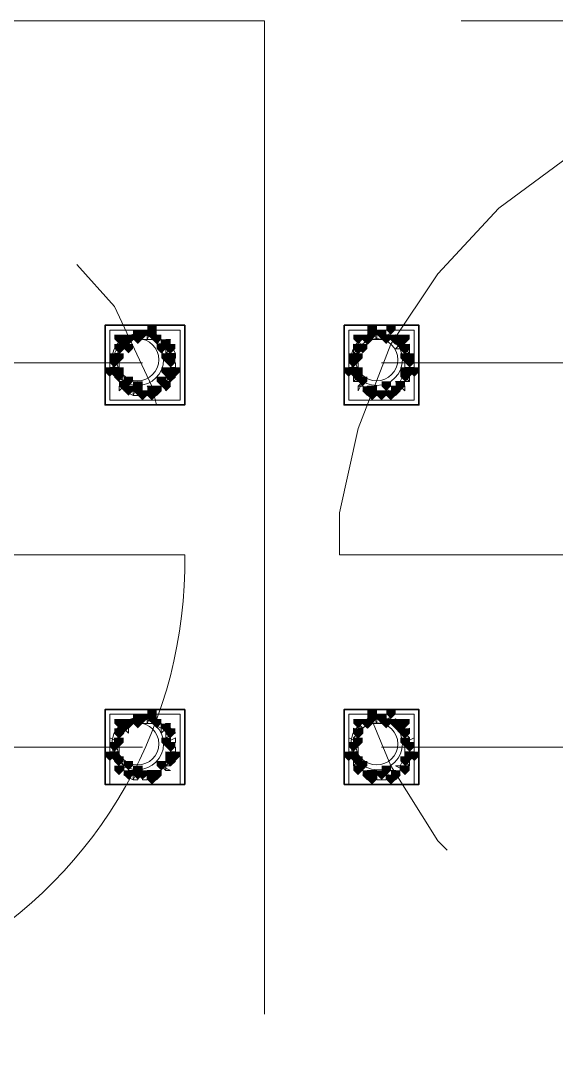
# Model space of a CAD drawing. Header units: millimetres. Extents: x 2315 to 4619, y 1334 to 1897.
# Drawn here: x 3839.87 to 3846.86, y 1548.17 to 1561.67 of the extents above; entities that cross this region are included whole.
import ezdxf

# ---------------------------------------------------------------- set-up
doc = ezdxf.new("R2010")
doc.units = ezdxf.units.MM
doc.linetypes.add('PDF_IMPORT', pattern=[1, 0.8, -0.2])
for name, color, linetype, true_color in [('PDF_10', 7, 'Continuous', 0x00b85c), ('PDF_AXIS', 7, 'Continuous', 0x00b85c), ('PDF_柱构件', 7, 'Continuous', 0x00b85c), ('PDF_转运站初步方案', 7, 'Continuous', 0x00b85c)]:
    doc.layers.add(name, color=color, linetype=linetype, true_color=true_color)
doc.layers.add('PDF_中心线层', color=1, linetype='Continuous')
doc.layers.add('PDF_粗实线层', color=7, linetype='Continuous')

msp = doc.modelspace()

# ---------------------------------------------------------------- hatches: boundary and pattern name
at = {"layer": 'PDF_10', "transparency": 33554559}
for points in [[(3841.279, 1557.577), (3841.218, 1557.577), (3841.218, 1557.516), (3841.279, 1557.455), (3841.34, 1557.516), (3841.34, 1557.577)], [(3841.279, 1557.577), (3841.218, 1557.577), (3841.218, 1557.516), (3841.279, 1557.455), (3841.34, 1557.516), (3841.34, 1557.577)], [(3841.279, 1557.577), (3841.218, 1557.577), (3841.218, 1557.516), (3841.279, 1557.455), (3841.34, 1557.516), (3841.34, 1557.577)], [(3841.462, 1557.638), (3841.401, 1557.638), (3841.401, 1557.577), (3841.462, 1557.516), (3841.524, 1557.577), (3841.524, 1557.638)], [(3841.462, 1557.638), (3841.401, 1557.638), (3841.401, 1557.577), (3841.462, 1557.516), (3841.524, 1557.577), (3841.524, 1557.638)], [(3841.646, 1557.577), (3841.585, 1557.577), (3841.585, 1557.516), (3841.646, 1557.455), (3841.707, 1557.516), (3841.707, 1557.577)], [(3841.646, 1557.577), (3841.585, 1557.577), (3841.585, 1557.516), (3841.646, 1557.455), (3841.707, 1557.516), (3841.707, 1557.577)], [(3844.394, 1557.577), (3844.333, 1557.577), (3844.333, 1557.516), (3844.394, 1557.455), (3844.455, 1557.516), (3844.455, 1557.577)], [(3844.394, 1557.577), (3844.333, 1557.577), (3844.333, 1557.516), (3844.394, 1557.455), (3844.455, 1557.516), (3844.455, 1557.577)], [(3844.394, 1557.577), (3844.333, 1557.577), (3844.333, 1557.516), (3844.394, 1557.455), (3844.455, 1557.516), (3844.455, 1557.577)], [(3844.578, 1557.638), (3844.517, 1557.638), (3844.517, 1557.577), (3844.578, 1557.516), (3844.639, 1557.577), (3844.639, 1557.638)], [(3844.578, 1557.638), (3844.517, 1557.638), (3844.517, 1557.577), (3844.578, 1557.516), (3844.639, 1557.577), (3844.639, 1557.638)], [(3844.761, 1557.577), (3844.7, 1557.577), (3844.7, 1557.516), (3844.761, 1557.455), (3844.822, 1557.516), (3844.822, 1557.577)], [(3844.761, 1557.577), (3844.7, 1557.577), (3844.7, 1557.516), (3844.761, 1557.455), (3844.822, 1557.516), (3844.822, 1557.577)], [(3844.761, 1557.577), (3844.7, 1557.577), (3844.7, 1557.516), (3844.761, 1557.455), (3844.822, 1557.516), (3844.822, 1557.577)], [(3841.157, 1557.455), (3841.096, 1557.455), (3841.096, 1557.394), (3841.157, 1557.333), (3841.218, 1557.394), (3841.218, 1557.455)], [(3841.157, 1557.455), (3841.096, 1557.455), (3841.096, 1557.394), (3841.157, 1557.333), (3841.218, 1557.394), (3841.218, 1557.455)], [(3841.829, 1557.455), (3841.768, 1557.455), (3841.768, 1557.394), (3841.829, 1557.333), (3841.89, 1557.394), (3841.89, 1557.455)], [(3841.829, 1557.455), (3841.768, 1557.455), (3841.768, 1557.394), (3841.829, 1557.333), (3841.89, 1557.394), (3841.89, 1557.455)], [(3844.272, 1557.455), (3844.211, 1557.455), (3844.211, 1557.394), (3844.272, 1557.333), (3844.333, 1557.394), (3844.333, 1557.455)], [(3844.272, 1557.455), (3844.211, 1557.455), (3844.211, 1557.394), (3844.272, 1557.333), (3844.333, 1557.394), (3844.333, 1557.455)], [(3844.883, 1557.455), (3844.822, 1557.455), (3844.822, 1557.394), (3844.883, 1557.333), (3844.944, 1557.394), (3844.944, 1557.455)], [(3844.883, 1557.455), (3844.822, 1557.455), (3844.822, 1557.394), (3844.883, 1557.333), (3844.944, 1557.394), (3844.944, 1557.455)], [(3841.096, 1557.272), (3841.035, 1557.272), (3841.035, 1557.211), (3841.096, 1557.15), (3841.157, 1557.211), (3841.157, 1557.272)], [(3841.096, 1557.272), (3841.035, 1557.272), (3841.035, 1557.211), (3841.096, 1557.15), (3841.157, 1557.211), (3841.157, 1557.272)], [(3841.829, 1557.272), (3841.768, 1557.272), (3841.768, 1557.211), (3841.829, 1557.15), (3841.89, 1557.211), (3841.89, 1557.272)], [(3841.829, 1557.272), (3841.768, 1557.272), (3841.768, 1557.211), (3841.829, 1557.15), (3841.89, 1557.211), (3841.89, 1557.272)], [(3844.211, 1557.272), (3844.15, 1557.272), (3844.15, 1557.211), (3844.211, 1557.15), (3844.272, 1557.211), (3844.272, 1557.272)], [(3844.211, 1557.272), (3844.15, 1557.272), (3844.15, 1557.211), (3844.211, 1557.15), (3844.272, 1557.211), (3844.272, 1557.272)], [(3844.944, 1557.272), (3844.883, 1557.272), (3844.883, 1557.211), (3844.944, 1557.15), (3845.005, 1557.211), (3845.005, 1557.272)], [(3844.944, 1557.272), (3844.883, 1557.272), (3844.883, 1557.211), (3844.944, 1557.15), (3845.005, 1557.211), (3845.005, 1557.272)], [(3844.944, 1557.272), (3844.883, 1557.272), (3844.883, 1557.211), (3844.944, 1557.15), (3845.005, 1557.211), (3845.005, 1557.272)], [(3841.157, 1557.089), (3841.096, 1557.089), (3841.096, 1557.028), (3841.157, 1556.967), (3841.218, 1557.028), (3841.218, 1557.089)], [(3841.157, 1557.089), (3841.096, 1557.089), (3841.096, 1557.028), (3841.157, 1556.967), (3841.218, 1557.028), (3841.218, 1557.089)], [(3841.829, 1557.089), (3841.768, 1557.089), (3841.768, 1557.028), (3841.829, 1556.967), (3841.89, 1557.028), (3841.89, 1557.089)], [(3841.829, 1557.089), (3841.768, 1557.089), (3841.768, 1557.028), (3841.829, 1556.967), (3841.89, 1557.028), (3841.89, 1557.089)], [(3844.272, 1557.089), (3844.211, 1557.089), (3844.211, 1557.028), (3844.272, 1556.967), (3844.333, 1557.028), (3844.333, 1557.089)], [(3844.272, 1557.089), (3844.211, 1557.089), (3844.211, 1557.028), (3844.272, 1556.967), (3844.333, 1557.028), (3844.333, 1557.089)], [(3844.883, 1557.089), (3844.822, 1557.089), (3844.822, 1557.028), (3844.883, 1556.967), (3844.944, 1557.028), (3844.944, 1557.089)], [(3844.883, 1557.089), (3844.822, 1557.089), (3844.822, 1557.028), (3844.883, 1556.967), (3844.944, 1557.028), (3844.944, 1557.089)], [(3841.279, 1556.905), (3841.218, 1556.905), (3841.218, 1556.844), (3841.279, 1556.783), (3841.34, 1556.844), (3841.34, 1556.905)], [(3841.279, 1556.905), (3841.218, 1556.905), (3841.218, 1556.844), (3841.279, 1556.783), (3841.34, 1556.844), (3841.34, 1556.905)], [(3841.462, 1556.844), (3841.401, 1556.844), (3841.401, 1556.783), (3841.462, 1556.722), (3841.524, 1556.783), (3841.524, 1556.844)], [(3841.462, 1556.844), (3841.401, 1556.844), (3841.401, 1556.783), (3841.462, 1556.722), (3841.524, 1556.783), (3841.524, 1556.844)], [(3841.646, 1556.905), (3841.585, 1556.905), (3841.585, 1556.844), (3841.646, 1556.783), (3841.707, 1556.844), (3841.707, 1556.905)], [(3841.646, 1556.905), (3841.585, 1556.905), (3841.585, 1556.844), (3841.646, 1556.783), (3841.707, 1556.844), (3841.707, 1556.905)], [(3844.394, 1556.905), (3844.333, 1556.905), (3844.333, 1556.844), (3844.394, 1556.783), (3844.455, 1556.844), (3844.455, 1556.905)], [(3844.394, 1556.905), (3844.333, 1556.905), (3844.333, 1556.844), (3844.394, 1556.783), (3844.455, 1556.844), (3844.455, 1556.905)], [(3844.578, 1556.844), (3844.517, 1556.844), (3844.517, 1556.783), (3844.578, 1556.722), (3844.639, 1556.783), (3844.639, 1556.844)], [(3844.578, 1556.844), (3844.517, 1556.844), (3844.517, 1556.783), (3844.578, 1556.722), (3844.639, 1556.783), (3844.639, 1556.844)], [(3844.761, 1556.905), (3844.7, 1556.905), (3844.7, 1556.844), (3844.761, 1556.783), (3844.822, 1556.844), (3844.822, 1556.905)], [(3844.761, 1556.905), (3844.7, 1556.905), (3844.7, 1556.844), (3844.761, 1556.783), (3844.822, 1556.844), (3844.822, 1556.905)], [(3841.279, 1552.569), (3841.218, 1552.569), (3841.218, 1552.508), (3841.279, 1552.447), (3841.34, 1552.508), (3841.34, 1552.569)], [(3841.279, 1552.569), (3841.218, 1552.569), (3841.218, 1552.508), (3841.279, 1552.447), (3841.34, 1552.508), (3841.34, 1552.569)], [(3841.279, 1552.569), (3841.218, 1552.569), (3841.218, 1552.508), (3841.279, 1552.447), (3841.34, 1552.508), (3841.34, 1552.569)], [(3841.462, 1552.63), (3841.401, 1552.63), (3841.401, 1552.569), (3841.462, 1552.508), (3841.524, 1552.569), (3841.524, 1552.63)], [(3841.462, 1552.63), (3841.401, 1552.63), (3841.401, 1552.569), (3841.462, 1552.508), (3841.524, 1552.569), (3841.524, 1552.63)], [(3841.646, 1552.569), (3841.585, 1552.569), (3841.585, 1552.508), (3841.646, 1552.447), (3841.707, 1552.508), (3841.707, 1552.569)], [(3841.646, 1552.569), (3841.585, 1552.569), (3841.585, 1552.508), (3841.646, 1552.447), (3841.707, 1552.508), (3841.707, 1552.569)], [(3844.394, 1552.569), (3844.333, 1552.569), (3844.333, 1552.508), (3844.394, 1552.447), (3844.455, 1552.508), (3844.455, 1552.569)], [(3844.394, 1552.569), (3844.333, 1552.569), (3844.333, 1552.508), (3844.394, 1552.447), (3844.455, 1552.508), (3844.455, 1552.569)], [(3844.394, 1552.569), (3844.333, 1552.569), (3844.333, 1552.508), (3844.394, 1552.447), (3844.455, 1552.508), (3844.455, 1552.569)], [(3844.578, 1552.63), (3844.517, 1552.63), (3844.517, 1552.569), (3844.578, 1552.508), (3844.639, 1552.569), (3844.639, 1552.63)], [(3844.578, 1552.63), (3844.517, 1552.63), (3844.517, 1552.569), (3844.578, 1552.508), (3844.639, 1552.569), (3844.639, 1552.63)], [(3844.761, 1552.569), (3844.7, 1552.569), (3844.7, 1552.508), (3844.761, 1552.447), (3844.822, 1552.508), (3844.822, 1552.569)], [(3844.761, 1552.569), (3844.7, 1552.569), (3844.7, 1552.508), (3844.761, 1552.447), (3844.822, 1552.508), (3844.822, 1552.569)], [(3844.761, 1552.569), (3844.7, 1552.569), (3844.7, 1552.508), (3844.761, 1552.447), (3844.822, 1552.508), (3844.822, 1552.569)], [(3841.157, 1552.447), (3841.096, 1552.447), (3841.096, 1552.385), (3841.157, 1552.324), (3841.218, 1552.385), (3841.218, 1552.447)], [(3841.157, 1552.447), (3841.096, 1552.447), (3841.096, 1552.385), (3841.157, 1552.324), (3841.218, 1552.385), (3841.218, 1552.447)], [(3841.157, 1552.447), (3841.096, 1552.447), (3841.096, 1552.385), (3841.157, 1552.324), (3841.218, 1552.385), (3841.218, 1552.447)], [(3841.829, 1552.447), (3841.768, 1552.447), (3841.768, 1552.385), (3841.829, 1552.324), (3841.89, 1552.385), (3841.89, 1552.447)], [(3841.829, 1552.447), (3841.768, 1552.447), (3841.768, 1552.385), (3841.829, 1552.324), (3841.89, 1552.385), (3841.89, 1552.447)], [(3844.272, 1552.447), (3844.211, 1552.447), (3844.211, 1552.385), (3844.272, 1552.324), (3844.333, 1552.385), (3844.333, 1552.447)], [(3844.272, 1552.447), (3844.211, 1552.447), (3844.211, 1552.385), (3844.272, 1552.324), (3844.333, 1552.385), (3844.333, 1552.447)], [(3844.883, 1552.447), (3844.822, 1552.447), (3844.822, 1552.385), (3844.883, 1552.324), (3844.944, 1552.385), (3844.944, 1552.447)], [(3844.883, 1552.447), (3844.822, 1552.447), (3844.822, 1552.385), (3844.883, 1552.324), (3844.944, 1552.385), (3844.944, 1552.447)], [(3841.096, 1552.263), (3841.035, 1552.263), (3841.035, 1552.202), (3841.096, 1552.141), (3841.157, 1552.202), (3841.157, 1552.263)], [(3841.096, 1552.263), (3841.035, 1552.263), (3841.035, 1552.202), (3841.096, 1552.141), (3841.157, 1552.202), (3841.157, 1552.263)], [(3841.829, 1552.263), (3841.768, 1552.263), (3841.768, 1552.202), (3841.829, 1552.141), (3841.89, 1552.202), (3841.89, 1552.263)], [(3841.829, 1552.263), (3841.768, 1552.263), (3841.768, 1552.202), (3841.829, 1552.141), (3841.89, 1552.202), (3841.89, 1552.263)], [(3844.211, 1552.263), (3844.15, 1552.263), (3844.15, 1552.202), (3844.211, 1552.141), (3844.272, 1552.202), (3844.272, 1552.263)], [(3844.211, 1552.263), (3844.15, 1552.263), (3844.15, 1552.202), (3844.211, 1552.141), (3844.272, 1552.202), (3844.272, 1552.263)], [(3844.944, 1552.263), (3844.883, 1552.263), (3844.883, 1552.202), (3844.944, 1552.141), (3845.005, 1552.202), (3845.005, 1552.263)], [(3844.944, 1552.263), (3844.883, 1552.263), (3844.883, 1552.202), (3844.944, 1552.141), (3845.005, 1552.202), (3845.005, 1552.263)], [(3844.944, 1552.263), (3844.883, 1552.263), (3844.883, 1552.202), (3844.944, 1552.141), (3845.005, 1552.202), (3845.005, 1552.263)], [(3841.157, 1552.08), (3841.096, 1552.08), (3841.096, 1552.019), (3841.157, 1551.958), (3841.218, 1552.019), (3841.218, 1552.08)], [(3841.157, 1552.08), (3841.096, 1552.08), (3841.096, 1552.019), (3841.157, 1551.958), (3841.218, 1552.019), (3841.218, 1552.08)], [(3841.829, 1552.08), (3841.768, 1552.08), (3841.768, 1552.019), (3841.829, 1551.958), (3841.89, 1552.019), (3841.89, 1552.08)], [(3841.829, 1552.08), (3841.768, 1552.08), (3841.768, 1552.019), (3841.829, 1551.958), (3841.89, 1552.019), (3841.89, 1552.08)], [(3844.272, 1552.08), (3844.211, 1552.08), (3844.211, 1552.019), (3844.272, 1551.958), (3844.333, 1552.019), (3844.333, 1552.08)], [(3844.272, 1552.08), (3844.211, 1552.08), (3844.211, 1552.019), (3844.272, 1551.958), (3844.333, 1552.019), (3844.333, 1552.08)], [(3844.883, 1552.08), (3844.822, 1552.08), (3844.822, 1552.019), (3844.883, 1551.958), (3844.944, 1552.019), (3844.944, 1552.08)], [(3844.883, 1552.08), (3844.822, 1552.08), (3844.822, 1552.019), (3844.883, 1551.958), (3844.944, 1552.019), (3844.944, 1552.08)], [(3841.279, 1551.897), (3841.218, 1551.897), (3841.218, 1551.836), (3841.279, 1551.775), (3841.34, 1551.836), (3841.34, 1551.897)], [(3841.279, 1551.897), (3841.218, 1551.897), (3841.218, 1551.836), (3841.279, 1551.775), (3841.34, 1551.836), (3841.34, 1551.897)], [(3841.462, 1551.897), (3841.401, 1551.897), (3841.401, 1551.836), (3841.462, 1551.775), (3841.524, 1551.836), (3841.524, 1551.897)], [(3841.462, 1551.897), (3841.401, 1551.897), (3841.401, 1551.836), (3841.462, 1551.775), (3841.524, 1551.836), (3841.524, 1551.897)], [(3841.646, 1551.897), (3841.585, 1551.897), (3841.585, 1551.836), (3841.646, 1551.775), (3841.707, 1551.836), (3841.707, 1551.897)], [(3841.646, 1551.897), (3841.585, 1551.897), (3841.585, 1551.836), (3841.646, 1551.775), (3841.707, 1551.836), (3841.707, 1551.897)], [(3844.394, 1551.897), (3844.333, 1551.897), (3844.333, 1551.836), (3844.394, 1551.775), (3844.455, 1551.836), (3844.455, 1551.897)], [(3844.394, 1551.897), (3844.333, 1551.897), (3844.333, 1551.836), (3844.394, 1551.775), (3844.455, 1551.836), (3844.455, 1551.897)], [(3844.578, 1551.897), (3844.517, 1551.897), (3844.517, 1551.836), (3844.578, 1551.775), (3844.639, 1551.836), (3844.639, 1551.897)], [(3844.578, 1551.897), (3844.517, 1551.897), (3844.517, 1551.836), (3844.578, 1551.775), (3844.639, 1551.836), (3844.639, 1551.897)], [(3844.761, 1551.897), (3844.7, 1551.897), (3844.7, 1551.836), (3844.761, 1551.775), (3844.822, 1551.836), (3844.822, 1551.897)], [(3844.761, 1551.897), (3844.7, 1551.897), (3844.7, 1551.836), (3844.761, 1551.775), (3844.822, 1551.836), (3844.822, 1551.897)]]:
    msp.add_hatch(color=6, dxfattribs=at).paths.add_polyline_path(points)
at = {"layer": 'PDF_柱构件', "transparency": 33554559}
for points in [[(3841.585, 1557.7), (3841.524, 1557.7), (3841.524, 1557.638), (3841.585, 1557.577), (3841.646, 1557.638), (3841.646, 1557.7)], [(3844.455, 1557.7), (3844.394, 1557.7), (3844.394, 1557.638), (3844.455, 1557.577), (3844.517, 1557.638), (3844.517, 1557.7)], [(3844.7, 1557.7), (3844.639, 1557.7), (3844.639, 1557.638), (3844.7, 1557.577), (3844.761, 1557.638), (3844.761, 1557.7)], [(3841.157, 1557.577), (3841.096, 1557.577), (3841.096, 1557.516), (3841.157, 1557.455), (3841.218, 1557.516), (3841.218, 1557.577)], [(3841.218, 1557.516), (3841.157, 1557.516), (3841.157, 1557.455), (3841.218, 1557.394), (3841.279, 1557.455), (3841.279, 1557.516)], [(3841.401, 1557.638), (3841.34, 1557.638), (3841.34, 1557.577), (3841.401, 1557.516), (3841.462, 1557.577), (3841.462, 1557.638)], [(3841.401, 1557.577), (3841.34, 1557.577), (3841.34, 1557.516), (3841.401, 1557.455), (3841.462, 1557.516), (3841.462, 1557.577)], [(3841.585, 1557.638), (3841.524, 1557.638), (3841.524, 1557.577), (3841.585, 1557.516), (3841.646, 1557.577), (3841.646, 1557.638)], [(3841.768, 1557.516), (3841.707, 1557.516), (3841.707, 1557.455), (3841.768, 1557.394), (3841.829, 1557.455), (3841.829, 1557.516)], [(3844.272, 1557.577), (3844.211, 1557.577), (3844.211, 1557.516), (3844.272, 1557.455), (3844.333, 1557.516), (3844.333, 1557.577)], [(3844.455, 1557.638), (3844.394, 1557.638), (3844.394, 1557.577), (3844.455, 1557.516), (3844.517, 1557.577), (3844.517, 1557.638)], [(3844.639, 1557.577), (3844.578, 1557.577), (3844.578, 1557.516), (3844.639, 1557.455), (3844.7, 1557.516), (3844.7, 1557.577)], [(3844.822, 1557.516), (3844.761, 1557.516), (3844.761, 1557.455), (3844.822, 1557.394), (3844.883, 1557.455), (3844.883, 1557.516)], [(3844.883, 1557.577), (3844.822, 1557.577), (3844.822, 1557.516), (3844.883, 1557.455), (3844.944, 1557.516), (3844.944, 1557.577)], [(3841.279, 1557.455), (3841.218, 1557.455), (3841.218, 1557.394), (3841.279, 1557.333), (3841.34, 1557.394), (3841.34, 1557.455)], [(3841.707, 1557.455), (3841.646, 1557.455), (3841.646, 1557.394), (3841.707, 1557.333), (3841.768, 1557.394), (3841.768, 1557.455)], [(3844.333, 1557.455), (3844.272, 1557.455), (3844.272, 1557.394), (3844.333, 1557.333), (3844.394, 1557.394), (3844.394, 1557.455)], [(3841.096, 1557.333), (3841.035, 1557.333), (3841.035, 1557.272), (3841.096, 1557.211), (3841.157, 1557.272), (3841.157, 1557.333)], [(3841.157, 1557.333), (3841.096, 1557.333), (3841.096, 1557.272), (3841.157, 1557.211), (3841.218, 1557.272), (3841.218, 1557.333)], [(3841.768, 1557.333), (3841.707, 1557.333), (3841.707, 1557.272), (3841.768, 1557.211), (3841.829, 1557.272), (3841.829, 1557.333)], [(3841.829, 1557.333), (3841.768, 1557.333), (3841.768, 1557.272), (3841.829, 1557.211), (3841.89, 1557.272), (3841.89, 1557.333)], [(3844.211, 1557.333), (3844.15, 1557.333), (3844.15, 1557.272), (3844.211, 1557.211), (3844.272, 1557.272), (3844.272, 1557.333)], [(3844.272, 1557.333), (3844.211, 1557.333), (3844.211, 1557.272), (3844.272, 1557.211), (3844.333, 1557.272), (3844.333, 1557.333)], [(3844.883, 1557.333), (3844.822, 1557.333), (3844.822, 1557.272), (3844.883, 1557.211), (3844.944, 1557.272), (3844.944, 1557.333)], [(3844.944, 1557.333), (3844.883, 1557.333), (3844.883, 1557.272), (3844.944, 1557.211), (3845.005, 1557.272), (3845.005, 1557.333)], [(3841.035, 1557.15), (3840.974, 1557.15), (3840.974, 1557.089), (3841.035, 1557.028), (3841.096, 1557.089), (3841.096, 1557.15)], [(3841.096, 1557.15), (3841.035, 1557.15), (3841.035, 1557.089), (3841.096, 1557.028), (3841.157, 1557.089), (3841.157, 1557.15)], [(3841.157, 1557.15), (3841.096, 1557.15), (3841.096, 1557.089), (3841.157, 1557.028), (3841.218, 1557.089), (3841.218, 1557.15)], [(3841.768, 1557.15), (3841.707, 1557.15), (3841.707, 1557.089), (3841.768, 1557.028), (3841.829, 1557.089), (3841.829, 1557.15)], [(3841.829, 1557.15), (3841.768, 1557.15), (3841.768, 1557.089), (3841.829, 1557.028), (3841.89, 1557.089), (3841.89, 1557.15)], [(3841.89, 1557.15), (3841.829, 1557.15), (3841.829, 1557.089), (3841.89, 1557.028), (3841.951, 1557.089), (3841.951, 1557.15)], [(3844.15, 1557.15), (3844.089, 1557.15), (3844.089, 1557.089), (3844.15, 1557.028), (3844.211, 1557.089), (3844.211, 1557.15)], [(3844.211, 1557.15), (3844.15, 1557.15), (3844.15, 1557.089), (3844.211, 1557.028), (3844.272, 1557.089), (3844.272, 1557.15)], [(3844.272, 1557.15), (3844.211, 1557.15), (3844.211, 1557.089), (3844.272, 1557.028), (3844.333, 1557.089), (3844.333, 1557.15)], [(3844.883, 1557.15), (3844.822, 1557.15), (3844.822, 1557.089), (3844.883, 1557.028), (3844.944, 1557.089), (3844.944, 1557.15)], [(3844.944, 1557.15), (3844.883, 1557.15), (3844.883, 1557.089), (3844.944, 1557.028), (3845.005, 1557.089), (3845.005, 1557.15)], [(3845.005, 1557.15), (3844.944, 1557.15), (3844.944, 1557.089), (3845.005, 1557.028), (3845.066, 1557.089), (3845.066, 1557.15)], [(3841.218, 1556.967), (3841.157, 1556.967), (3841.157, 1556.905), (3841.218, 1556.844), (3841.279, 1556.905), (3841.279, 1556.967)], [(3841.279, 1557.028), (3841.218, 1557.028), (3841.218, 1556.967), (3841.279, 1556.905), (3841.34, 1556.967), (3841.34, 1557.028)], [(3841.401, 1556.967), (3841.34, 1556.967), (3841.34, 1556.905), (3841.401, 1556.844), (3841.462, 1556.905), (3841.462, 1556.967)], [(3841.707, 1557.028), (3841.646, 1557.028), (3841.646, 1556.967), (3841.707, 1556.905), (3841.768, 1556.967), (3841.768, 1557.028)], [(3841.768, 1556.967), (3841.707, 1556.967), (3841.707, 1556.905), (3841.768, 1556.844), (3841.829, 1556.905), (3841.829, 1556.967)], [(3844.333, 1557.028), (3844.272, 1557.028), (3844.272, 1556.967), (3844.333, 1556.905), (3844.394, 1556.967), (3844.394, 1557.028)], [(3844.639, 1556.967), (3844.578, 1556.967), (3844.578, 1556.905), (3844.639, 1556.844), (3844.7, 1556.905), (3844.7, 1556.967)], [(3844.822, 1556.967), (3844.761, 1556.967), (3844.761, 1556.905), (3844.822, 1556.844), (3844.883, 1556.905), (3844.883, 1556.967)], [(3841.401, 1556.905), (3841.34, 1556.905), (3841.34, 1556.844), (3841.401, 1556.783), (3841.462, 1556.844), (3841.462, 1556.905)], [(3841.585, 1556.905), (3841.524, 1556.905), (3841.524, 1556.844), (3841.585, 1556.783), (3841.646, 1556.844), (3841.646, 1556.905)], [(3841.585, 1556.844), (3841.524, 1556.844), (3841.524, 1556.783), (3841.585, 1556.722), (3841.646, 1556.783), (3841.646, 1556.844)], [(3844.455, 1556.905), (3844.394, 1556.905), (3844.394, 1556.844), (3844.455, 1556.783), (3844.517, 1556.844), (3844.517, 1556.905)], [(3844.455, 1556.844), (3844.394, 1556.844), (3844.394, 1556.783), (3844.455, 1556.722), (3844.517, 1556.783), (3844.517, 1556.844)], [(3844.7, 1556.844), (3844.639, 1556.844), (3844.639, 1556.783), (3844.7, 1556.722), (3844.761, 1556.783), (3844.761, 1556.844)], [(3841.585, 1552.691), (3841.524, 1552.691), (3841.524, 1552.63), (3841.585, 1552.569), (3841.646, 1552.63), (3841.646, 1552.691)], [(3844.455, 1552.691), (3844.394, 1552.691), (3844.394, 1552.63), (3844.455, 1552.569), (3844.517, 1552.63), (3844.517, 1552.691)], [(3844.7, 1552.691), (3844.639, 1552.691), (3844.639, 1552.63), (3844.7, 1552.569), (3844.761, 1552.63), (3844.761, 1552.691)], [(3841.157, 1552.569), (3841.096, 1552.569), (3841.096, 1552.508), (3841.157, 1552.447), (3841.218, 1552.508), (3841.218, 1552.569)], [(3841.401, 1552.63), (3841.34, 1552.63), (3841.34, 1552.569), (3841.401, 1552.508), (3841.462, 1552.569), (3841.462, 1552.63)], [(3841.401, 1552.569), (3841.34, 1552.569), (3841.34, 1552.508), (3841.401, 1552.447), (3841.462, 1552.508), (3841.462, 1552.569)], [(3841.585, 1552.63), (3841.524, 1552.63), (3841.524, 1552.569), (3841.585, 1552.508), (3841.646, 1552.569), (3841.646, 1552.63)], [(3844.272, 1552.569), (3844.211, 1552.569), (3844.211, 1552.508), (3844.272, 1552.447), (3844.333, 1552.508), (3844.333, 1552.569)], [(3844.455, 1552.63), (3844.394, 1552.63), (3844.394, 1552.569), (3844.455, 1552.508), (3844.517, 1552.569), (3844.517, 1552.63)], [(3844.639, 1552.569), (3844.578, 1552.569), (3844.578, 1552.508), (3844.639, 1552.447), (3844.7, 1552.508), (3844.7, 1552.569)], [(3844.883, 1552.569), (3844.822, 1552.569), (3844.822, 1552.508), (3844.883, 1552.447), (3844.944, 1552.508), (3844.944, 1552.569)], [(3841.218, 1552.508), (3841.157, 1552.508), (3841.157, 1552.447), (3841.218, 1552.385), (3841.279, 1552.447), (3841.279, 1552.508)], [(3841.768, 1552.508), (3841.707, 1552.508), (3841.707, 1552.447), (3841.768, 1552.385), (3841.829, 1552.447), (3841.829, 1552.508)], [(3844.822, 1552.508), (3844.761, 1552.508), (3844.761, 1552.447), (3844.822, 1552.385), (3844.883, 1552.447), (3844.883, 1552.508)], [(3841.157, 1552.324), (3841.096, 1552.324), (3841.096, 1552.263), (3841.157, 1552.202), (3841.218, 1552.263), (3841.218, 1552.324)], [(3841.768, 1552.324), (3841.707, 1552.324), (3841.707, 1552.263), (3841.768, 1552.202), (3841.829, 1552.263), (3841.829, 1552.324)], [(3844.272, 1552.324), (3844.211, 1552.324), (3844.211, 1552.263), (3844.272, 1552.202), (3844.333, 1552.263), (3844.333, 1552.324)], [(3844.883, 1552.324), (3844.822, 1552.324), (3844.822, 1552.263), (3844.883, 1552.202), (3844.944, 1552.263), (3844.944, 1552.324)], [(3841.035, 1552.141), (3840.974, 1552.141), (3840.974, 1552.08), (3841.035, 1552.019), (3841.096, 1552.08), (3841.096, 1552.141)], [(3841.096, 1552.141), (3841.035, 1552.141), (3841.035, 1552.08), (3841.096, 1552.019), (3841.157, 1552.08), (3841.157, 1552.141)], [(3841.829, 1552.141), (3841.768, 1552.141), (3841.768, 1552.08), (3841.829, 1552.019), (3841.89, 1552.08), (3841.89, 1552.141)], [(3841.89, 1552.141), (3841.829, 1552.141), (3841.829, 1552.08), (3841.89, 1552.019), (3841.951, 1552.08), (3841.951, 1552.141)], [(3844.15, 1552.141), (3844.089, 1552.141), (3844.089, 1552.08), (3844.15, 1552.019), (3844.211, 1552.08), (3844.211, 1552.141)], [(3844.211, 1552.141), (3844.15, 1552.141), (3844.15, 1552.08), (3844.211, 1552.019), (3844.272, 1552.08), (3844.272, 1552.141)], [(3844.944, 1552.141), (3844.883, 1552.141), (3844.883, 1552.08), (3844.944, 1552.019), (3845.005, 1552.08), (3845.005, 1552.141)], [(3845.005, 1552.141), (3844.944, 1552.141), (3844.944, 1552.08), (3845.005, 1552.019), (3845.066, 1552.08), (3845.066, 1552.141)], [(3841.279, 1552.019), (3841.218, 1552.019), (3841.218, 1551.958), (3841.279, 1551.897), (3841.34, 1551.958), (3841.34, 1552.019)], [(3841.707, 1552.019), (3841.646, 1552.019), (3841.646, 1551.958), (3841.707, 1551.897), (3841.768, 1551.958), (3841.768, 1552.019)], [(3844.333, 1552.019), (3844.272, 1552.019), (3844.272, 1551.958), (3844.333, 1551.897), (3844.394, 1551.958), (3844.394, 1552.019)], [(3841.157, 1551.958), (3841.096, 1551.958), (3841.096, 1551.897), (3841.157, 1551.836), (3841.218, 1551.897), (3841.218, 1551.958)], [(3841.401, 1551.958), (3841.34, 1551.958), (3841.34, 1551.897), (3841.401, 1551.836), (3841.462, 1551.897), (3841.462, 1551.958)], [(3841.401, 1551.897), (3841.34, 1551.897), (3841.34, 1551.836), (3841.401, 1551.775), (3841.462, 1551.836), (3841.462, 1551.897)], [(3841.585, 1551.897), (3841.524, 1551.897), (3841.524, 1551.836), (3841.585, 1551.775), (3841.646, 1551.836), (3841.646, 1551.897)], [(3844.272, 1551.958), (3844.211, 1551.958), (3844.211, 1551.897), (3844.272, 1551.836), (3844.333, 1551.897), (3844.333, 1551.958)], [(3844.455, 1551.897), (3844.394, 1551.897), (3844.394, 1551.836), (3844.455, 1551.775), (3844.517, 1551.836), (3844.517, 1551.897)], [(3844.639, 1551.958), (3844.578, 1551.958), (3844.578, 1551.897), (3844.639, 1551.836), (3844.7, 1551.897), (3844.7, 1551.958)], [(3844.883, 1551.958), (3844.822, 1551.958), (3844.822, 1551.897), (3844.883, 1551.836), (3844.944, 1551.897), (3844.944, 1551.958)], [(3841.585, 1551.836), (3841.524, 1551.836), (3841.524, 1551.775), (3841.585, 1551.714), (3841.646, 1551.775), (3841.646, 1551.836)], [(3844.455, 1551.836), (3844.394, 1551.836), (3844.394, 1551.775), (3844.455, 1551.714), (3844.517, 1551.775), (3844.517, 1551.836)], [(3844.7, 1551.836), (3844.639, 1551.836), (3844.639, 1551.775), (3844.7, 1551.714), (3844.761, 1551.775), (3844.761, 1551.836)]]:
    msp.add_hatch(color=6, dxfattribs=at).paths.add_polyline_path(points)
at = {"layer": 'PDF_转运站初步方案', "transparency": 33554559}
for points in [[(3841.279, 1557.577), (3841.218, 1557.577), (3841.218, 1557.516), (3841.279, 1557.455), (3841.34, 1557.516), (3841.34, 1557.577)], [(3841.279, 1557.577), (3841.218, 1557.577), (3841.218, 1557.516), (3841.279, 1557.455), (3841.34, 1557.516), (3841.34, 1557.577)], [(3841.462, 1557.638), (3841.401, 1557.638), (3841.401, 1557.577), (3841.462, 1557.516), (3841.524, 1557.577), (3841.524, 1557.638)], [(3841.462, 1557.638), (3841.401, 1557.638), (3841.401, 1557.577), (3841.462, 1557.516), (3841.524, 1557.577), (3841.524, 1557.638)], [(3841.646, 1557.577), (3841.585, 1557.577), (3841.585, 1557.516), (3841.646, 1557.455), (3841.707, 1557.516), (3841.707, 1557.577)], [(3841.646, 1557.577), (3841.585, 1557.577), (3841.585, 1557.516), (3841.646, 1557.455), (3841.707, 1557.516), (3841.707, 1557.577)], [(3844.394, 1557.577), (3844.333, 1557.577), (3844.333, 1557.516), (3844.394, 1557.455), (3844.455, 1557.516), (3844.455, 1557.577)], [(3844.394, 1557.577), (3844.333, 1557.577), (3844.333, 1557.516), (3844.394, 1557.455), (3844.455, 1557.516), (3844.455, 1557.577)], [(3844.578, 1557.638), (3844.517, 1557.638), (3844.517, 1557.577), (3844.578, 1557.516), (3844.639, 1557.577), (3844.639, 1557.638)], [(3844.578, 1557.638), (3844.517, 1557.638), (3844.517, 1557.577), (3844.578, 1557.516), (3844.639, 1557.577), (3844.639, 1557.638)], [(3844.761, 1557.577), (3844.7, 1557.577), (3844.7, 1557.516), (3844.761, 1557.455), (3844.822, 1557.516), (3844.822, 1557.577)], [(3844.761, 1557.577), (3844.7, 1557.577), (3844.7, 1557.516), (3844.761, 1557.455), (3844.822, 1557.516), (3844.822, 1557.577)], [(3841.157, 1557.455), (3841.096, 1557.455), (3841.096, 1557.394), (3841.157, 1557.333), (3841.218, 1557.394), (3841.218, 1557.455)], [(3841.157, 1557.455), (3841.096, 1557.455), (3841.096, 1557.394), (3841.157, 1557.333), (3841.218, 1557.394), (3841.218, 1557.455)], [(3841.829, 1557.455), (3841.768, 1557.455), (3841.768, 1557.394), (3841.829, 1557.333), (3841.89, 1557.394), (3841.89, 1557.455)], [(3841.829, 1557.455), (3841.768, 1557.455), (3841.768, 1557.394), (3841.829, 1557.333), (3841.89, 1557.394), (3841.89, 1557.455)], [(3844.272, 1557.455), (3844.211, 1557.455), (3844.211, 1557.394), (3844.272, 1557.333), (3844.333, 1557.394), (3844.333, 1557.455)], [(3844.272, 1557.455), (3844.211, 1557.455), (3844.211, 1557.394), (3844.272, 1557.333), (3844.333, 1557.394), (3844.333, 1557.455)], [(3844.883, 1557.455), (3844.822, 1557.455), (3844.822, 1557.394), (3844.883, 1557.333), (3844.944, 1557.394), (3844.944, 1557.455)], [(3844.883, 1557.455), (3844.822, 1557.455), (3844.822, 1557.394), (3844.883, 1557.333), (3844.944, 1557.394), (3844.944, 1557.455)], [(3841.096, 1557.272), (3841.035, 1557.272), (3841.035, 1557.211), (3841.096, 1557.15), (3841.157, 1557.211), (3841.157, 1557.272)], [(3841.096, 1557.272), (3841.035, 1557.272), (3841.035, 1557.211), (3841.096, 1557.15), (3841.157, 1557.211), (3841.157, 1557.272)], [(3841.829, 1557.272), (3841.768, 1557.272), (3841.768, 1557.211), (3841.829, 1557.15), (3841.89, 1557.211), (3841.89, 1557.272)], [(3841.829, 1557.272), (3841.768, 1557.272), (3841.768, 1557.211), (3841.829, 1557.15), (3841.89, 1557.211), (3841.89, 1557.272)], [(3844.211, 1557.272), (3844.15, 1557.272), (3844.15, 1557.211), (3844.211, 1557.15), (3844.272, 1557.211), (3844.272, 1557.272)], [(3844.211, 1557.272), (3844.15, 1557.272), (3844.15, 1557.211), (3844.211, 1557.15), (3844.272, 1557.211), (3844.272, 1557.272)], [(3844.944, 1557.272), (3844.883, 1557.272), (3844.883, 1557.211), (3844.944, 1557.15), (3845.005, 1557.211), (3845.005, 1557.272)], [(3844.944, 1557.272), (3844.883, 1557.272), (3844.883, 1557.211), (3844.944, 1557.15), (3845.005, 1557.211), (3845.005, 1557.272)], [(3841.157, 1557.089), (3841.096, 1557.089), (3841.096, 1557.028), (3841.157, 1556.967), (3841.218, 1557.028), (3841.218, 1557.089)], [(3841.157, 1557.089), (3841.096, 1557.089), (3841.096, 1557.028), (3841.157, 1556.967), (3841.218, 1557.028), (3841.218, 1557.089)], [(3841.829, 1557.089), (3841.768, 1557.089), (3841.768, 1557.028), (3841.829, 1556.967), (3841.89, 1557.028), (3841.89, 1557.089)], [(3841.829, 1557.089), (3841.768, 1557.089), (3841.768, 1557.028), (3841.829, 1556.967), (3841.89, 1557.028), (3841.89, 1557.089)], [(3844.272, 1557.089), (3844.211, 1557.089), (3844.211, 1557.028), (3844.272, 1556.967), (3844.333, 1557.028), (3844.333, 1557.089)], [(3844.272, 1557.089), (3844.211, 1557.089), (3844.211, 1557.028), (3844.272, 1556.967), (3844.333, 1557.028), (3844.333, 1557.089)], [(3844.883, 1557.089), (3844.822, 1557.089), (3844.822, 1557.028), (3844.883, 1556.967), (3844.944, 1557.028), (3844.944, 1557.089)], [(3844.883, 1557.089), (3844.822, 1557.089), (3844.822, 1557.028), (3844.883, 1556.967), (3844.944, 1557.028), (3844.944, 1557.089)], [(3841.279, 1556.905), (3841.218, 1556.905), (3841.218, 1556.844), (3841.279, 1556.783), (3841.34, 1556.844), (3841.34, 1556.905)], [(3841.279, 1556.905), (3841.218, 1556.905), (3841.218, 1556.844), (3841.279, 1556.783), (3841.34, 1556.844), (3841.34, 1556.905)], [(3841.462, 1556.844), (3841.401, 1556.844), (3841.401, 1556.783), (3841.462, 1556.722), (3841.524, 1556.783), (3841.524, 1556.844)], [(3841.462, 1556.844), (3841.401, 1556.844), (3841.401, 1556.783), (3841.462, 1556.722), (3841.524, 1556.783), (3841.524, 1556.844)], [(3841.646, 1556.905), (3841.585, 1556.905), (3841.585, 1556.844), (3841.646, 1556.783), (3841.707, 1556.844), (3841.707, 1556.905)], [(3841.646, 1556.905), (3841.585, 1556.905), (3841.585, 1556.844), (3841.646, 1556.783), (3841.707, 1556.844), (3841.707, 1556.905)], [(3844.394, 1556.905), (3844.333, 1556.905), (3844.333, 1556.844), (3844.394, 1556.783), (3844.455, 1556.844), (3844.455, 1556.905)], [(3844.394, 1556.905), (3844.333, 1556.905), (3844.333, 1556.844), (3844.394, 1556.783), (3844.455, 1556.844), (3844.455, 1556.905)], [(3844.578, 1556.844), (3844.517, 1556.844), (3844.517, 1556.783), (3844.578, 1556.722), (3844.639, 1556.783), (3844.639, 1556.844)], [(3844.578, 1556.844), (3844.517, 1556.844), (3844.517, 1556.783), (3844.578, 1556.722), (3844.639, 1556.783), (3844.639, 1556.844)], [(3844.761, 1556.905), (3844.7, 1556.905), (3844.7, 1556.844), (3844.761, 1556.783), (3844.822, 1556.844), (3844.822, 1556.905)], [(3844.761, 1556.905), (3844.7, 1556.905), (3844.7, 1556.844), (3844.761, 1556.783), (3844.822, 1556.844), (3844.822, 1556.905)], [(3841.279, 1552.569), (3841.218, 1552.569), (3841.218, 1552.508), (3841.279, 1552.447), (3841.34, 1552.508), (3841.34, 1552.569)], [(3841.279, 1552.569), (3841.218, 1552.569), (3841.218, 1552.508), (3841.279, 1552.447), (3841.34, 1552.508), (3841.34, 1552.569)], [(3841.462, 1552.63), (3841.401, 1552.63), (3841.401, 1552.569), (3841.462, 1552.508), (3841.524, 1552.569), (3841.524, 1552.63)], [(3841.462, 1552.63), (3841.401, 1552.63), (3841.401, 1552.569), (3841.462, 1552.508), (3841.524, 1552.569), (3841.524, 1552.63)], [(3841.646, 1552.569), (3841.585, 1552.569), (3841.585, 1552.508), (3841.646, 1552.447), (3841.707, 1552.508), (3841.707, 1552.569)], [(3841.646, 1552.569), (3841.585, 1552.569), (3841.585, 1552.508), (3841.646, 1552.447), (3841.707, 1552.508), (3841.707, 1552.569)], [(3844.394, 1552.569), (3844.333, 1552.569), (3844.333, 1552.508), (3844.394, 1552.447), (3844.455, 1552.508), (3844.455, 1552.569)], [(3844.394, 1552.569), (3844.333, 1552.569), (3844.333, 1552.508), (3844.394, 1552.447), (3844.455, 1552.508), (3844.455, 1552.569)], [(3844.578, 1552.63), (3844.517, 1552.63), (3844.517, 1552.569), (3844.578, 1552.508), (3844.639, 1552.569), (3844.639, 1552.63)], [(3844.578, 1552.63), (3844.517, 1552.63), (3844.517, 1552.569), (3844.578, 1552.508), (3844.639, 1552.569), (3844.639, 1552.63)], [(3844.761, 1552.569), (3844.7, 1552.569), (3844.7, 1552.508), (3844.761, 1552.447), (3844.822, 1552.508), (3844.822, 1552.569)], [(3844.761, 1552.569), (3844.7, 1552.569), (3844.7, 1552.508), (3844.761, 1552.447), (3844.822, 1552.508), (3844.822, 1552.569)], [(3841.157, 1552.447), (3841.096, 1552.447), (3841.096, 1552.385), (3841.157, 1552.324), (3841.218, 1552.385), (3841.218, 1552.447)], [(3841.157, 1552.447), (3841.096, 1552.447), (3841.096, 1552.385), (3841.157, 1552.324), (3841.218, 1552.385), (3841.218, 1552.447)], [(3841.829, 1552.447), (3841.768, 1552.447), (3841.768, 1552.385), (3841.829, 1552.324), (3841.89, 1552.385), (3841.89, 1552.447)], [(3841.829, 1552.447), (3841.768, 1552.447), (3841.768, 1552.385), (3841.829, 1552.324), (3841.89, 1552.385), (3841.89, 1552.447)], [(3844.272, 1552.447), (3844.211, 1552.447), (3844.211, 1552.385), (3844.272, 1552.324), (3844.333, 1552.385), (3844.333, 1552.447)], [(3844.272, 1552.447), (3844.211, 1552.447), (3844.211, 1552.385), (3844.272, 1552.324), (3844.333, 1552.385), (3844.333, 1552.447)], [(3844.883, 1552.447), (3844.822, 1552.447), (3844.822, 1552.385), (3844.883, 1552.324), (3844.944, 1552.385), (3844.944, 1552.447)], [(3844.883, 1552.447), (3844.822, 1552.447), (3844.822, 1552.385), (3844.883, 1552.324), (3844.944, 1552.385), (3844.944, 1552.447)], [(3841.096, 1552.263), (3841.035, 1552.263), (3841.035, 1552.202), (3841.096, 1552.141), (3841.157, 1552.202), (3841.157, 1552.263)], [(3841.096, 1552.263), (3841.035, 1552.263), (3841.035, 1552.202), (3841.096, 1552.141), (3841.157, 1552.202), (3841.157, 1552.263)], [(3841.829, 1552.263), (3841.768, 1552.263), (3841.768, 1552.202), (3841.829, 1552.141), (3841.89, 1552.202), (3841.89, 1552.263)], [(3841.829, 1552.263), (3841.768, 1552.263), (3841.768, 1552.202), (3841.829, 1552.141), (3841.89, 1552.202), (3841.89, 1552.263)], [(3844.211, 1552.263), (3844.15, 1552.263), (3844.15, 1552.202), (3844.211, 1552.141), (3844.272, 1552.202), (3844.272, 1552.263)], [(3844.211, 1552.263), (3844.15, 1552.263), (3844.15, 1552.202), (3844.211, 1552.141), (3844.272, 1552.202), (3844.272, 1552.263)], [(3844.944, 1552.263), (3844.883, 1552.263), (3844.883, 1552.202), (3844.944, 1552.141), (3845.005, 1552.202), (3845.005, 1552.263)], [(3844.944, 1552.263), (3844.883, 1552.263), (3844.883, 1552.202), (3844.944, 1552.141), (3845.005, 1552.202), (3845.005, 1552.263)], [(3841.157, 1552.08), (3841.096, 1552.08), (3841.096, 1552.019), (3841.157, 1551.958), (3841.218, 1552.019), (3841.218, 1552.08)], [(3841.157, 1552.08), (3841.096, 1552.08), (3841.096, 1552.019), (3841.157, 1551.958), (3841.218, 1552.019), (3841.218, 1552.08)], [(3841.829, 1552.08), (3841.768, 1552.08), (3841.768, 1552.019), (3841.829, 1551.958), (3841.89, 1552.019), (3841.89, 1552.08)], [(3841.829, 1552.08), (3841.768, 1552.08), (3841.768, 1552.019), (3841.829, 1551.958), (3841.89, 1552.019), (3841.89, 1552.08)], [(3844.272, 1552.08), (3844.211, 1552.08), (3844.211, 1552.019), (3844.272, 1551.958), (3844.333, 1552.019), (3844.333, 1552.08)], [(3844.272, 1552.08), (3844.211, 1552.08), (3844.211, 1552.019), (3844.272, 1551.958), (3844.333, 1552.019), (3844.333, 1552.08)], [(3844.883, 1552.08), (3844.822, 1552.08), (3844.822, 1552.019), (3844.883, 1551.958), (3844.944, 1552.019), (3844.944, 1552.08)], [(3844.883, 1552.08), (3844.822, 1552.08), (3844.822, 1552.019), (3844.883, 1551.958), (3844.944, 1552.019), (3844.944, 1552.08)], [(3841.279, 1551.897), (3841.218, 1551.897), (3841.218, 1551.836), (3841.279, 1551.775), (3841.34, 1551.836), (3841.34, 1551.897)], [(3841.279, 1551.897), (3841.218, 1551.897), (3841.218, 1551.836), (3841.279, 1551.775), (3841.34, 1551.836), (3841.34, 1551.897)], [(3841.462, 1551.897), (3841.401, 1551.897), (3841.401, 1551.836), (3841.462, 1551.775), (3841.524, 1551.836), (3841.524, 1551.897)], [(3841.462, 1551.897), (3841.401, 1551.897), (3841.401, 1551.836), (3841.462, 1551.775), (3841.524, 1551.836), (3841.524, 1551.897)], [(3841.646, 1551.897), (3841.585, 1551.897), (3841.585, 1551.836), (3841.646, 1551.775), (3841.707, 1551.836), (3841.707, 1551.897)], [(3841.646, 1551.897), (3841.585, 1551.897), (3841.585, 1551.836), (3841.646, 1551.775), (3841.707, 1551.836), (3841.707, 1551.897)], [(3844.394, 1551.897), (3844.333, 1551.897), (3844.333, 1551.836), (3844.394, 1551.775), (3844.455, 1551.836), (3844.455, 1551.897)], [(3844.394, 1551.897), (3844.333, 1551.897), (3844.333, 1551.836), (3844.394, 1551.775), (3844.455, 1551.836), (3844.455, 1551.897)], [(3844.578, 1551.897), (3844.517, 1551.897), (3844.517, 1551.836), (3844.578, 1551.775), (3844.639, 1551.836), (3844.639, 1551.897)], [(3844.578, 1551.897), (3844.517, 1551.897), (3844.517, 1551.836), (3844.578, 1551.775), (3844.639, 1551.836), (3844.639, 1551.897)], [(3844.761, 1551.897), (3844.7, 1551.897), (3844.7, 1551.836), (3844.761, 1551.775), (3844.822, 1551.836), (3844.822, 1551.897)], [(3844.761, 1551.897), (3844.7, 1551.897), (3844.7, 1551.836), (3844.761, 1551.775), (3844.822, 1551.836), (3844.822, 1551.897)]]:
    msp.add_hatch(color=6, dxfattribs=at).paths.add_polyline_path(points)

# ---------------------------------------------------------------- linework, layer by layer
at = {"layer": 'PDF_10', "color": 6, "lineweight": 18}
for points in [[(3841.34, 1557.516), (3841.279, 1557.516)], [(3841.524, 1557.577), (3841.462, 1557.577), (3841.462, 1557.516)], [(3841.707, 1557.516), (3841.646, 1557.516), (3841.707, 1557.516)], [(3844.333, 1557.516), (3844.394, 1557.516)], [(3844.517, 1557.577), (3844.639, 1557.577)], [(3844.578, 1557.516), (3844.578, 1557.577)], [(3844.7, 1557.516), (3844.822, 1557.516)], [(3841.157, 1557.394), (3841.157, 1557.333), (3841.157, 1557.394)], [(3841.829, 1557.333), (3841.768, 1557.394)], [(3841.768, 1557.333), (3841.829, 1557.394)], [(3844.211, 1557.333), (3844.272, 1557.394)], [(3844.272, 1557.333), (3844.211, 1557.394)], [(3844.883, 1557.394), (3844.944, 1557.333)], [(3844.883, 1557.333), (3844.944, 1557.394)], [(3841.157, 1557.211), (3841.096, 1557.211), (3841.096, 1557.15)], [(3841.829, 1557.15), (3841.829, 1557.211), (3841.89, 1557.211)], [(3844.211, 1557.15), (3844.211, 1557.211), (3844.15, 1557.211)], [(3844.944, 1557.211), (3844.944, 1557.15)], [(3841.157, 1556.967), (3841.157, 1557.028), (3841.157, 1556.967)], [(3841.768, 1556.967), (3841.829, 1557.028)], [(3841.768, 1557.028), (3841.829, 1556.967)], [(3844.272, 1556.967), (3844.211, 1557.028)], [(3844.272, 1557.028), (3844.211, 1556.967)], [(3844.944, 1557.028), (3844.883, 1556.967)], [(3844.883, 1557.028), (3844.944, 1556.967)], [(3841.279, 1556.844), (3841.279, 1556.905), (3841.34, 1556.844)], [(3841.462, 1556.844), (3841.462, 1556.783), (3841.524, 1556.783)], [(3841.646, 1556.844), (3841.707, 1556.905)], [(3841.646, 1556.905), (3841.707, 1556.844)], [(3844.394, 1556.905), (3844.394, 1556.844), (3844.333, 1556.905)], [(3844.578, 1556.844), (3844.578, 1556.783)], [(3844.822, 1556.905), (3844.7, 1556.844)], [(3844.761, 1556.905), (3844.761, 1556.844)], [(3844.639, 1556.783), (3844.517, 1556.783)], [(3841.462, 1552.508), (3841.462, 1552.569), (3841.524, 1552.569)], [(3844.639, 1552.569), (3844.517, 1552.569)], [(3844.578, 1552.508), (3844.578, 1552.569)], [(3841.157, 1552.324), (3841.157, 1552.385)], [(3841.279, 1552.508), (3841.34, 1552.508)], [(3841.707, 1552.508), (3841.646, 1552.508), (3841.707, 1552.508)], [(3841.829, 1552.385), (3841.768, 1552.385), (3841.829, 1552.324)], [(3844.211, 1552.385), (3844.272, 1552.385), (3844.211, 1552.324)], [(3844.394, 1552.508), (3844.333, 1552.508)], [(3844.822, 1552.508), (3844.7, 1552.508)], [(3844.944, 1552.324), (3844.883, 1552.385), (3844.944, 1552.385)], [(3841.096, 1552.141), (3841.096, 1552.202), (3841.157, 1552.202)], [(3841.89, 1552.202), (3841.829, 1552.202), (3841.829, 1552.141)], [(3844.15, 1552.202), (3844.211, 1552.202), (3844.211, 1552.141)], [(3844.944, 1552.141), (3844.944, 1552.202)], [(3841.157, 1551.958), (3841.157, 1552.019), (3841.157, 1551.958)], [(3841.829, 1552.019), (3841.768, 1551.958)], [(3841.768, 1552.019), (3841.829, 1551.958)], [(3844.211, 1552.019), (3844.272, 1551.958)], [(3844.272, 1552.019), (3844.211, 1551.958)], [(3844.883, 1551.958), (3844.944, 1552.019)], [(3844.883, 1552.019), (3844.944, 1551.958)], [(3841.34, 1551.836), (3841.279, 1551.897), (3841.279, 1551.836)], [(3841.707, 1551.897), (3841.646, 1551.836)], [(3841.646, 1551.897), (3841.707, 1551.836)], [(3844.333, 1551.897), (3844.394, 1551.836), (3844.394, 1551.897)], [(3844.7, 1551.836), (3844.822, 1551.897)], [(3844.761, 1551.897), (3844.761, 1551.836)], [(3841.524, 1551.836), (3841.462, 1551.836), (3841.462, 1551.775)], [(3844.517, 1551.836), (3844.639, 1551.836)], [(3844.578, 1551.836), (3844.578, 1551.775)]]:
    msp.add_lwpolyline(points, dxfattribs=at)
at = {"layer": 'PDF_AXIS', "color": 6, "lineweight": 18}
for points in [[(3841.951, 1557.638), (3841.951, 1556.722), (3841.035, 1556.722), (3841.035, 1557.638)], [(3844.15, 1557.638), (3844.15, 1556.722), (3845.005, 1556.722), (3845.005, 1557.638)], [(3841.951, 1551.714), (3841.951, 1552.63), (3841.035, 1552.63), (3841.035, 1551.714)], [(3844.15, 1551.714), (3844.15, 1552.63), (3845.005, 1552.63), (3845.005, 1551.714)]]:
    msp.add_lwpolyline(points, close=True, dxfattribs=at)
at = {"layer": 'PDF_中心线层', "color": 5, "linetype": 'PDF_IMPORT', "lineweight": 18, "ltscale": 14.048656}
for points in [[(3773.052, 1534.672), (3843.051, 1534.672), (3843.051, 1561.67), (3773.052, 1561.67), (3773.052, 1534.672)], [(3843.051, 1534.672), (3913.05, 1534.672), (3913.05, 1561.67), (3843.051, 1561.67), (3843.051, 1534.672)]]:
    msp.add_lwpolyline(points, dxfattribs=at)
at = {"layer": 'PDF_中心线层', "color": 6, "lineweight": 18}
for points in [[(3844.028, 1554.707), (3844.028, 1555.256), (3844.272, 1556.356), (3844.7, 1557.455), (3845.311, 1558.371), (3846.105, 1559.227), (3847.021, 1559.898), (3848.059, 1560.387), (3849.159, 1560.631), (3850.319, 1560.693), (3851.419, 1560.509), (3852.518, 1560.143), (3853.068, 1559.837)], [(3840.607, 1558.494), (3841.096, 1557.944), (3841.585, 1556.905), (3841.646, 1556.661)], [(3830.59, 1557.211), (3841.462, 1557.211)], [(3844.578, 1557.211), (3855.511, 1557.211)], [(3842.012, 1554.707), (3830.04, 1554.707), (3842.012, 1554.707)], [(3856.061, 1554.707), (3844.028, 1554.707), (3856.061, 1554.707)], [(3845.433, 1550.858), (3845.311, 1550.981), (3844.7, 1551.958), (3844.394, 1552.691)], [(3830.59, 1552.202), (3841.462, 1552.202)], [(3844.578, 1552.202), (3855.511, 1552.202)]]:
    msp.add_lwpolyline(points, dxfattribs=at)
msp.add_arc((3836.074, 1554.616), 5.939, 239.2055, 0.8702, dxfattribs=at)
at = {"layer": 'PDF_柱构件', "color": 6, "lineweight": 18}
for points in [[(3841.157, 1557.516), (3841.279, 1557.394)], [(3841.34, 1557.516), (3841.279, 1557.455), (3841.218, 1557.516), (3841.34, 1557.577)], [(3841.401, 1557.638), (3841.401, 1557.516), (3841.34, 1557.638)], [(3841.524, 1557.516), (3841.462, 1557.516), (3841.462, 1557.577), (3841.524, 1557.577)], [(3841.585, 1557.638), (3841.585, 1557.516), (3841.524, 1557.516)], [(3841.707, 1557.455), (3841.585, 1557.516), (3841.646, 1557.577), (3841.707, 1557.516)], [(3841.829, 1557.516), (3841.707, 1557.394), (3841.768, 1557.516)], [(3844.272, 1557.516), (3844.333, 1557.394)], [(3844.394, 1557.455), (3844.455, 1557.516), (3844.394, 1557.577), (3844.333, 1557.516)], [(3844.455, 1557.638), (3844.455, 1557.516), (3844.517, 1557.516)], [(3844.517, 1557.516), (3844.639, 1557.516), (3844.639, 1557.577), (3844.517, 1557.577)], [(3844.7, 1557.638), (3844.639, 1557.516)], [(3844.7, 1557.516), (3844.761, 1557.455), (3844.822, 1557.516), (3844.761, 1557.577)], [(3844.883, 1557.516), (3844.761, 1557.394), (3844.822, 1557.394)], [(3841.218, 1557.394), (3841.157, 1557.333), (3841.096, 1557.333), (3841.157, 1557.455)], [(3841.768, 1557.333), (3841.768, 1557.394), (3841.829, 1557.455), (3841.89, 1557.333)], [(3844.272, 1557.333), (3844.333, 1557.394), (3844.211, 1557.455), (3844.211, 1557.333)], [(3844.822, 1557.394), (3844.883, 1557.333), (3844.944, 1557.333), (3844.944, 1557.455)], [(3841.035, 1557.333), (3841.157, 1557.272), (3841.035, 1557.272)], [(3841.89, 1557.272), (3841.768, 1557.272), (3841.89, 1557.333)], [(3844.15, 1557.272), (3844.272, 1557.272), (3844.15, 1557.333)], [(3845.005, 1557.333), (3844.883, 1557.272), (3845.005, 1557.272)], [(3841.157, 1557.211), (3841.157, 1557.15), (3841.035, 1557.15), (3841.035, 1557.211)], [(3841.829, 1557.15), (3841.829, 1557.211), (3841.89, 1557.211), (3841.89, 1557.15)], [(3844.272, 1557.15), (3844.272, 1557.211), (3844.15, 1557.211), (3844.15, 1557.15)], [(3844.883, 1557.211), (3844.883, 1557.15), (3845.005, 1557.15), (3845.005, 1557.211)], [(3841.035, 1557.089), (3841.157, 1557.089)], [(3841.157, 1557.089), (3841.218, 1556.967), (3841.157, 1556.967), (3841.096, 1557.028)], [(3841.157, 1556.905), (3841.279, 1556.967), (3841.157, 1556.844)], [(3841.768, 1556.844), (3841.707, 1556.967), (3841.829, 1556.905)], [(3841.89, 1557.089), (3841.768, 1557.089)], [(3841.768, 1556.967), (3841.768, 1557.089), (3841.89, 1557.028), (3841.829, 1556.967)], [(3844.15, 1557.089), (3844.272, 1557.089)], [(3844.333, 1556.967), (3844.272, 1557.089), (3844.211, 1557.028), (3844.211, 1556.967)], [(3844.272, 1556.844), (3844.333, 1556.967), (3844.272, 1556.905)], [(3844.883, 1556.905), (3844.822, 1556.967), (3844.761, 1556.967), (3844.883, 1556.844)], [(3844.883, 1557.089), (3844.822, 1556.967), (3844.944, 1556.967), (3844.944, 1557.028)], [(3845.005, 1557.089), (3844.883, 1557.089)], [(3841.279, 1556.905), (3841.34, 1556.905), (3841.34, 1556.783), (3841.218, 1556.844)], [(3841.34, 1556.783), (3841.401, 1556.905), (3841.401, 1556.783)], [(3841.462, 1556.844), (3841.524, 1556.844), (3841.524, 1556.783), (3841.462, 1556.783)], [(3841.585, 1556.783), (3841.524, 1556.905), (3841.585, 1556.905)], [(3841.585, 1556.905), (3841.707, 1556.905), (3841.707, 1556.844), (3841.646, 1556.783)], [(3844.455, 1556.905), (3844.394, 1556.905), (3844.333, 1556.844), (3844.394, 1556.783)], [(3844.455, 1556.783), (3844.517, 1556.905), (3844.455, 1556.905)], [(3844.639, 1556.844), (3844.517, 1556.844), (3844.517, 1556.783), (3844.639, 1556.783)], [(3844.7, 1556.783), (3844.639, 1556.905)], [(3844.761, 1556.905), (3844.7, 1556.905), (3844.761, 1556.783), (3844.822, 1556.844)], [(3841.279, 1552.447), (3841.34, 1552.508), (3841.34, 1552.569), (3841.218, 1552.508)], [(3841.34, 1552.63), (3841.401, 1552.508), (3841.401, 1552.63)], [(3841.462, 1552.508), (3841.524, 1552.508), (3841.524, 1552.63), (3841.462, 1552.63)], [(3841.585, 1552.63), (3841.524, 1552.508), (3841.585, 1552.508)], [(3841.585, 1552.508), (3841.707, 1552.447), (3841.707, 1552.508), (3841.646, 1552.569)], [(3844.455, 1552.508), (3844.394, 1552.447), (3844.333, 1552.508), (3844.394, 1552.569)], [(3844.455, 1552.63), (3844.517, 1552.508), (3844.455, 1552.508)], [(3844.639, 1552.508), (3844.517, 1552.508), (3844.517, 1552.63), (3844.639, 1552.63)], [(3844.7, 1552.63), (3844.639, 1552.508)], [(3844.761, 1552.447), (3844.7, 1552.508), (3844.761, 1552.569), (3844.822, 1552.508)], [(3841.157, 1552.324), (3841.218, 1552.385), (3841.157, 1552.447), (3841.096, 1552.385)], [(3841.157, 1552.508), (3841.279, 1552.385), (3841.279, 1552.447)], [(3841.768, 1552.508), (3841.707, 1552.447), (3841.707, 1552.385), (3841.829, 1552.508)], [(3841.768, 1552.385), (3841.768, 1552.324), (3841.89, 1552.385), (3841.829, 1552.447)], [(3844.333, 1552.385), (3844.272, 1552.324), (3844.211, 1552.385), (3844.211, 1552.447)], [(3844.272, 1552.508), (3844.333, 1552.447), (3844.333, 1552.385)], [(3844.883, 1552.508), (3844.822, 1552.385), (3844.761, 1552.447)], [(3844.883, 1552.324), (3844.822, 1552.385), (3844.944, 1552.447), (3844.944, 1552.385)], [(3841.035, 1552.263), (3841.157, 1552.263), (3841.035, 1552.324)], [(3841.89, 1552.324), (3841.768, 1552.263), (3841.89, 1552.263)], [(3844.15, 1552.324), (3844.272, 1552.263), (3844.15, 1552.263)], [(3845.005, 1552.263), (3844.883, 1552.263), (3845.005, 1552.324)], [(3841.157, 1552.141), (3841.157, 1552.202), (3841.035, 1552.202), (3841.035, 1552.141)], [(3841.035, 1552.08), (3841.157, 1552.08), (3841.157, 1552.141)], [(3841.89, 1552.08), (3841.768, 1552.141), (3841.768, 1552.08)], [(3841.829, 1552.202), (3841.829, 1552.141), (3841.89, 1552.141), (3841.89, 1552.202)], [(3844.272, 1552.202), (3844.272, 1552.141), (3844.15, 1552.141), (3844.15, 1552.202)], [(3844.15, 1552.08), (3844.272, 1552.141), (3844.272, 1552.08)], [(3844.883, 1552.141), (3844.883, 1552.202), (3845.005, 1552.202), (3845.005, 1552.141)], [(3845.005, 1552.08), (3844.883, 1552.08), (3844.883, 1552.141)], [(3841.218, 1551.958), (3841.157, 1552.08), (3841.096, 1552.019), (3841.157, 1551.958)], [(3841.768, 1552.08), (3841.768, 1551.958), (3841.829, 1551.958), (3841.89, 1552.019)], [(3844.272, 1552.08), (3844.333, 1551.958), (3844.211, 1551.958), (3844.211, 1552.019)], [(3844.822, 1551.958), (3844.883, 1552.08), (3844.944, 1552.019), (3844.944, 1551.958)], [(3841.157, 1551.897), (3841.279, 1551.958)], [(3841.34, 1551.897), (3841.279, 1551.897), (3841.218, 1551.836), (3841.34, 1551.775)], [(3841.401, 1551.775), (3841.401, 1551.897), (3841.34, 1551.775)], [(3841.585, 1551.775), (3841.585, 1551.897), (3841.524, 1551.897)], [(3841.707, 1551.897), (3841.585, 1551.897), (3841.646, 1551.775), (3841.707, 1551.836)], [(3841.829, 1551.897), (3841.707, 1551.958), (3841.768, 1551.897)], [(3844.272, 1551.897), (3844.333, 1551.958)], [(3844.394, 1551.897), (3844.455, 1551.897), (3844.394, 1551.775), (3844.333, 1551.836)], [(3844.455, 1551.775), (3844.455, 1551.897), (3844.517, 1551.897)], [(3844.7, 1551.775), (3844.639, 1551.897)], [(3844.7, 1551.897), (3844.761, 1551.897), (3844.822, 1551.836), (3844.761, 1551.775)], [(3844.883, 1551.897), (3844.761, 1551.958), (3844.822, 1551.958)], [(3841.524, 1551.836), (3841.462, 1551.836), (3841.462, 1551.775), (3841.524, 1551.775)], [(3844.517, 1551.836), (3844.639, 1551.836), (3844.639, 1551.775), (3844.517, 1551.775)]]:
    msp.add_lwpolyline(points, close=True, dxfattribs=at)
for points in [[(3844.639, 1557.577), (3844.7, 1557.577)], [(3844.272, 1557.455), (3844.333, 1557.455)], [(3844.333, 1556.905), (3844.272, 1556.905)], [(3844.7, 1556.844), (3844.639, 1556.844)], [(3844.7, 1552.569), (3844.639, 1552.569)], [(3844.333, 1552.447), (3844.272, 1552.447)], [(3841.096, 1552.263), (3841.096, 1552.324)], [(3841.829, 1552.324), (3841.829, 1552.263)], [(3844.211, 1552.324), (3844.211, 1552.263)], [(3844.944, 1552.263), (3844.944, 1552.324)], [(3841.218, 1551.897), (3841.218, 1551.958)], [(3841.768, 1551.958), (3841.768, 1551.897)], [(3844.272, 1551.958), (3844.333, 1551.897)], [(3844.822, 1551.897), (3844.822, 1551.958)], [(3844.639, 1551.836), (3844.7, 1551.836)]]:
    msp.add_lwpolyline(points, dxfattribs=at)
at = {"layer": 'PDF_粗实线层', "color": 6, "lineweight": 35}
for points in [[(3842.012, 1557.7), (3842.012, 1556.661), (3840.974, 1556.661), (3840.974, 1557.7)], [(3844.089, 1557.7), (3844.089, 1556.661), (3845.066, 1556.661), (3845.066, 1557.7)], [(3842.012, 1551.714), (3842.012, 1552.691), (3840.974, 1552.691), (3840.974, 1551.714)], [(3844.089, 1551.714), (3844.089, 1552.691), (3845.066, 1552.691), (3845.066, 1551.714)]]:
    msp.add_lwpolyline(points, close=True, dxfattribs=at)
at = {"layer": 'PDF_转运站初步方案', "color": 6, "lineweight": 18}
for centre, radius in [((3841.4, 1557.251), 0.336), ((3841.4, 1557.251), 0.275), ((3844.515, 1557.251), 0.336), ((3844.515, 1557.251), 0.275), ((3841.4, 1552.243), 0.336), ((3841.4, 1552.243), 0.275), ((3844.515, 1552.243), 0.336), ((3844.515, 1552.243), 0.275)]:
    msp.add_circle(centre, radius, dxfattribs=at)

doc.saveas('drawing.dxf')
